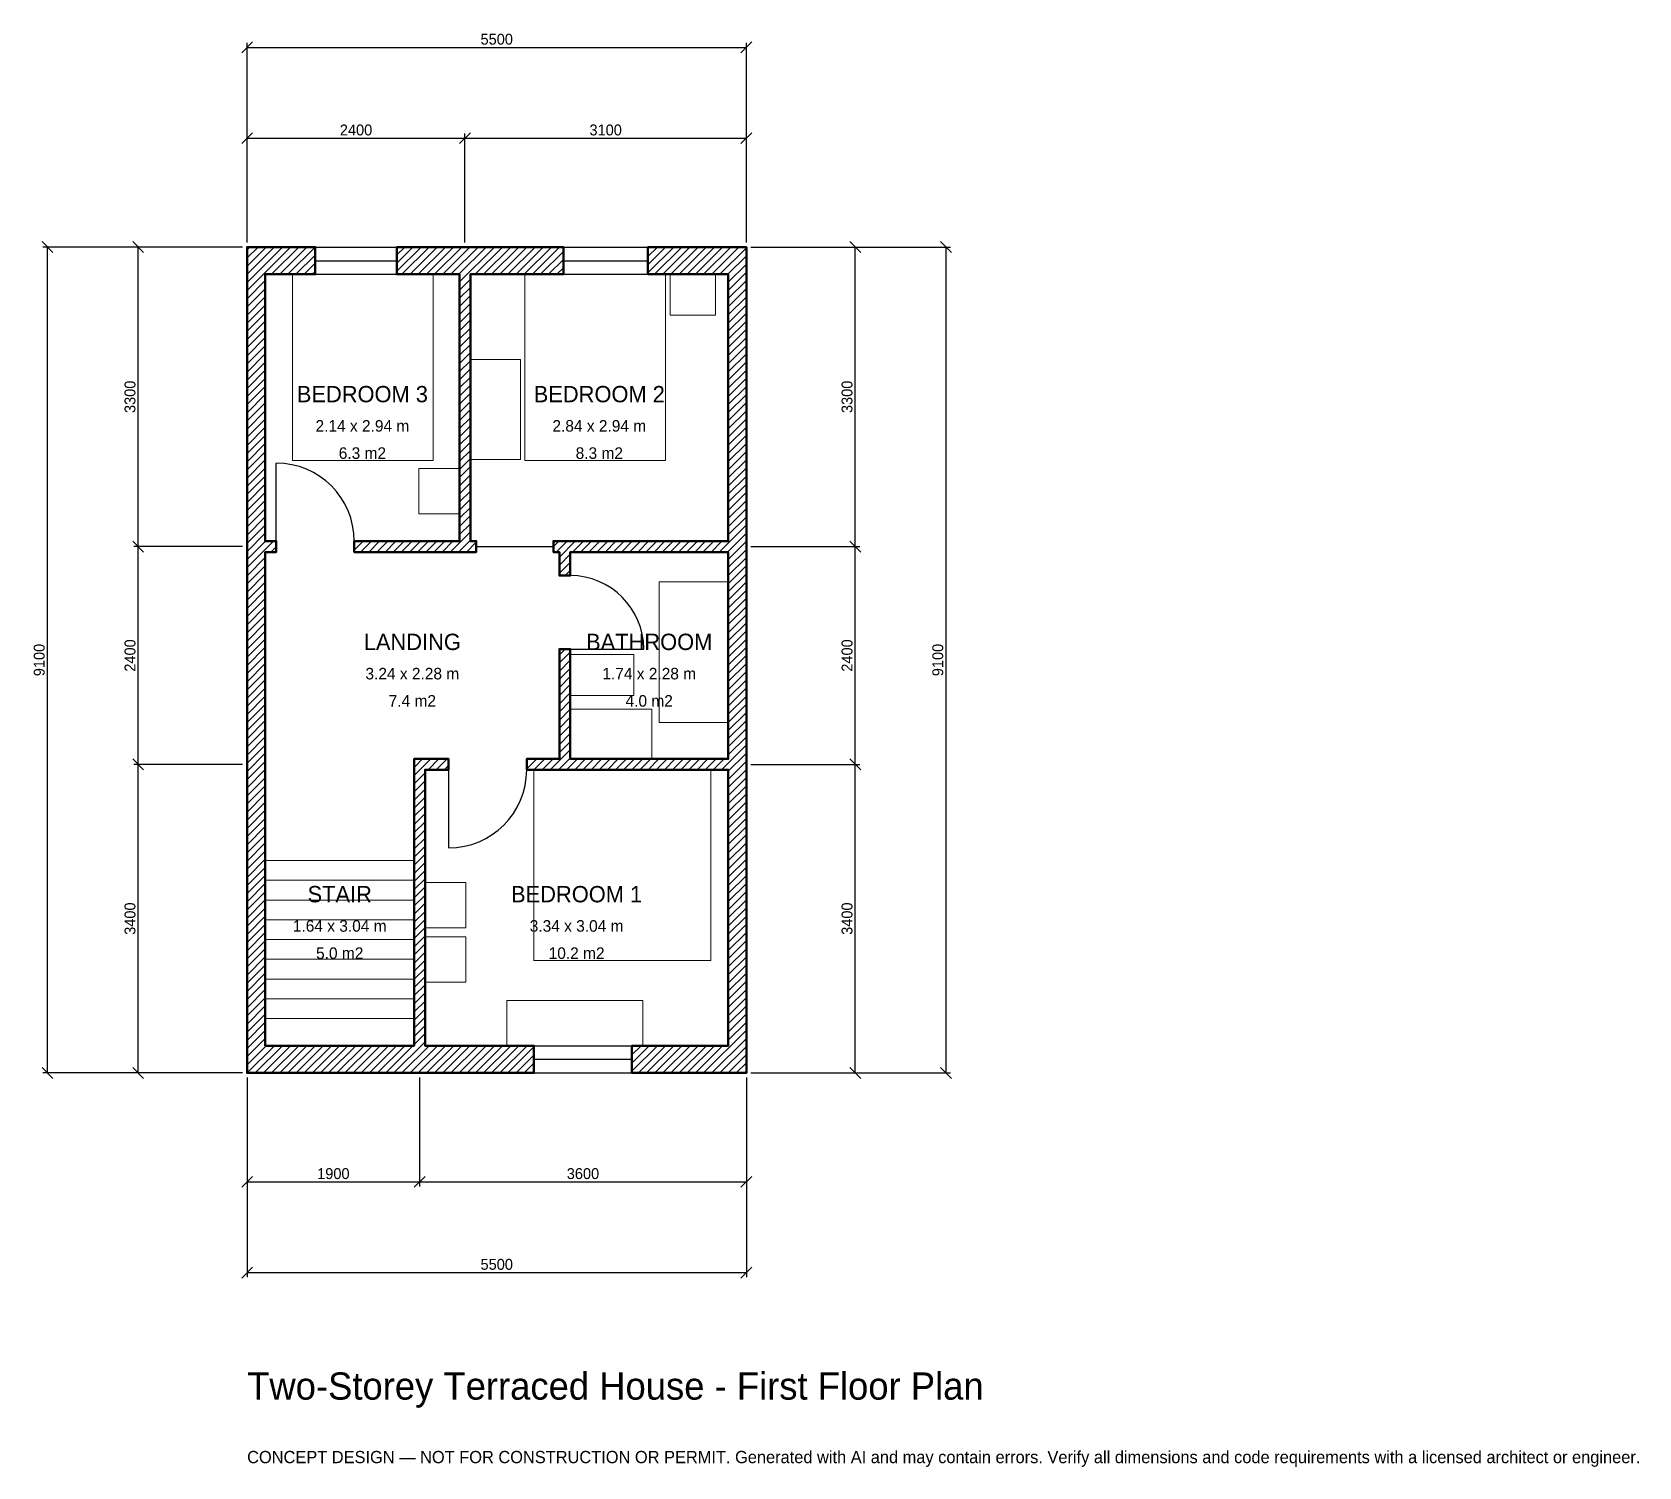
# Model space of a CAD drawing. Header units: millimetres. Extents: x -2369 to 15333, y -4341 to 11469.
import ezdxf
from ezdxf.enums import TextEntityAlignment as Align

# ---------------------------------------------------------------- set-up
doc = ezdxf.new("R2010")
doc.units = ezdxf.units.MM
for name, color, linetype, lineweight in [('A-ANNO-DIMS', 1, 'Continuous', 13), ('A-ANNO-TEXT', 7, 'Continuous', 18), ('A-AREA-IDEN', 7, 'Continuous', 18), ('A-DOOR', 2, 'Continuous', 25), ('A-FLOR-FIXT', 9, 'Continuous', 13), ('A-FLOR-STRS', 3, 'Continuous', 18), ('A-FURN', 9, 'Continuous', 13), ('A-GLAZ', 4, 'Continuous', 25), ('A-WALL', 7, 'Continuous', 50), ('A-WALL-PATT', 8, 'Continuous', 13)]:
    doc.layers.add(name, color=color, linetype=linetype, lineweight=lineweight)
doc.dimstyles.new('PLAN', dxfattribs={"dimtxt": 120, "dimasz": 80, "dimexe": 50, "dimexo": 50, "dimgap": 30, "dimtad": 1, "dimdec": 0, "dimtsz": 60, "dimcen": 2.5, "dimclrd": 1, "dimclre": 1, "dimazin": 3, "dimtfac": 1, "dimtmove": 0, "dimatfit": 3})

msp = doc.modelspace()

# ---------------------------------------------------------------- hatches: boundary and pattern name
at = {"layer": 'A-WALL-PATT'}
h = msp.add_hatch(dxfattribs=at)
h.set_pattern_fill('ANSI31', color=8, scale=20)
h.paths.add_polyline_path([(1750, 0), (200, 0), (200, -0.001), (0, -0.001), (0, 0), (-0.001, 0), (-0.001, 0), (-0.001, 300), (0, 300), (0, 3300), (0, 3500), (0, 5700), (0, 5740), (-0.001, 5740), (-0.001, 5860), (0, 5860), (0, 5900), (0, 8800), (-0.001, 8800), (-0.001, 9100), (0, 9100), (0, 9100.001), (200, 9100.001), (200, 9100), (750, 9100), (750, 8800), (200, 8800), (200, 5900), (200, 5860), (320, 5860), (320, 5740), (200, 5740), (200, 5700), (200, 3500), (200, 3300), (200, 300), (1750, 300), (1840, 300), (1840, 3340), (1840, 3460), (1960, 3460), (2220, 3460), (2220, 3340), (1960, 3340), (1960, 300), (2050, 300), (3160, 300), (3160, 0), (2050, 0), (1960, 0), (1960, -0.001), (1840, -0.001), (1840, 0), (1750, 0)])
h.paths.add_polyline_path([(2250, 9100), (2340, 9100), (2340, 9100.001), (2460, 9100.001), (2460, 9100), (2550, 9100), (3485, 9100), (3485, 8800), (2550, 8800), (2460, 8800), (2460, 5860), (2525, 5860), (2525, 5740), (2460, 5740), (2340, 5740), (1180, 5740), (1180, 5860), (2340, 5860), (2340, 8800), (2250, 8800), (1650, 8800), (1650, 9100), (2250, 9100)])
h.paths.add_polyline_path([(5300, 9100), (5300, 9100.001), (5500, 9100.001), (5500, 9100), (5500.001, 9100), (5500.001, 8800), (5500, 8800), (5500, 5900), (5500, 5860), (5500.001, 5860), (5500.001, 5740), (5500, 5740), (5500, 5700), (5500, 3500), (5500, 3460), (5500.001, 3460), (5500.001, 3340), (5500, 3340), (5500, 3300), (5500, 300), (5500.001, 300), (5500.001, 0), (5500.001, 0), (5500, 0), (5500, -0.001), (5300, -0.001), (5300, 0), (4240, 0), (4240, 300), (5300, 300), (5300, 3300), (5300, 3340), (3560, 3340), (3440, 3340), (3080, 3340), (3080, 3460), (3440, 3460), (3440, 4670), (3560, 4670), (3560, 3460), (5300, 3460), (5300, 3500), (5300, 5700), (5300, 5740), (3560, 5740), (3560, 5480), (3440, 5480), (3440, 5740), (3375, 5740), (3375, 5860), (3440, 5860), (3560, 5860), (5300, 5860), (5300, 5900), (5300, 8800), (4415, 8800), (4415, 9100), (5300, 9100)])

# ---------------------------------------------------------------- linework, layer by layer
at = {"layer": 'A-DOOR'}
for p, q in [((320, 5860), (320, 6720)), ((2525, 5800), (3375, 5800)), ((3560, 4670), (4370, 4670)), ((2220, 3340), (2220, 2480))]:
    msp.add_line(p, q, dxfattribs=at)
for centre, radius, start, end in [((320, 5860), 860, 0, 90), ((3560, 4670), 810, 0, 90), ((2220, 3340), 860, 270, 360)]:
    msp.add_arc(centre, radius, start, end, dxfattribs=at)
at = {"layer": 'A-FLOR-FIXT'}
for points in [[(4540, 3860), (5300, 3860), (5300, 5410), (4540, 5410)], [(3560, 4160), (4260, 4160), (4260, 4610), (3560, 4610)], [(3560, 3460), (4460, 3460), (4460, 4010), (3560, 4010)]]:
    msp.add_lwpolyline(points, close=True, dxfattribs=at)
at = {"layer": 'A-FLOR-STRS'}
for p, q in [((200, 2340), (1840, 2340)), ((200, 2122.5), (1840, 2122.5)), ((200, 1905), (1840, 1905)), ((200, 1687.5), (1840, 1687.5)), ((200, 1470), (1840, 1470)), ((200, 1252.5), (1840, 1252.5)), ((200, 1035), (1840, 1035)), ((200, 817.5), (1840, 817.5)), ((200, 600), (1840, 600))]:
    msp.add_line(p, q, dxfattribs=at)
at = {"layer": 'A-FURN'}
for points in [[(500, 6750), (2050, 6750), (2050, 8800), (500, 8800)], [(3060, 6750), (4610, 6750), (4610, 8800), (3060, 8800)], [(4660, 8350), (5160, 8350), (5160, 8800), (4660, 8800)], [(2460, 6760), (3010, 6760), (3010, 7860), (2460, 7860)], [(1890, 6160), (2340, 6160), (2340, 6660), (1890, 6660)], [(3160, 1240), (5110, 1240), (5110, 3340), (3160, 3340)], [(1960, 1600), (2410, 1600), (2410, 2100), (1960, 2100)], [(1960, 1000), (2410, 1000), (2410, 1500), (1960, 1500)], [(2860, 300), (4360, 300), (4360, 800), (2860, 800)]]:
    msp.add_lwpolyline(points, close=True, dxfattribs=at)
at = {"layer": 'A-GLAZ'}
for p, q in [((750, 9100), (1650, 9100)), ((3485, 9100), (4415, 9100)), ((750, 8950), (1650, 8950)), ((3485, 8950), (4415, 8950)), ((750, 8800), (1650, 8800)), ((3485, 8800), (4415, 8800)), ((3160, 300), (4240, 300)), ((3160, 150), (4240, 150)), ((3160, 0), (4240, 0))]:
    msp.add_line(p, q, dxfattribs=at)
at = {"layer": 'A-WALL'}
for points in [[(1750, 0), (200, 0), (200, -0.001), (0, -0.001), (0, 0), (-0.001, 0), (-0.001, 0), (-0.001, 300), (0, 300), (0, 3300), (0, 3500), (0, 5700), (0, 5740), (-0.001, 5740), (-0.001, 5860), (0, 5860), (0, 5900), (0, 8800), (-0.001, 8800), (-0.001, 9100), (0, 9100), (0, 9100.001), (200, 9100.001), (200, 9100), (750, 9100), (750, 8800), (200, 8800), (200, 5900), (200, 5860), (320, 5860), (320, 5740), (200, 5740), (200, 5700), (200, 3500), (200, 3300), (200, 300), (1750, 300), (1840, 300), (1840, 3340), (1840, 3460), (1960, 3460), (2220, 3460), (2220, 3340), (1960, 3340), (1960, 300), (2050, 300), (3160, 300), (3160, 0), (2050, 0), (1960, 0), (1960, -0.001), (1840, -0.001), (1840, 0), (1750, 0)], [(2250, 9100), (2340, 9100), (2340, 9100.001), (2460, 9100.001), (2460, 9100), (2550, 9100), (3485, 9100), (3485, 8800), (2550, 8800), (2460, 8800), (2460, 5860), (2525, 5860), (2525, 5740), (2460, 5740), (2340, 5740), (1180, 5740), (1180, 5860), (2340, 5860), (2340, 8800), (2250, 8800), (1650, 8800), (1650, 9100), (2250, 9100)], [(5300, 9100), (5300, 9100.001), (5500, 9100.001), (5500, 9100), (5500.001, 9100), (5500.001, 8800), (5500, 8800), (5500, 5900), (5500, 5860), (5500.001, 5860), (5500.001, 5740), (5500, 5740), (5500, 5700), (5500, 3500), (5500, 3460), (5500.001, 3460), (5500.001, 3340), (5500, 3340), (5500, 3300), (5500, 300), (5500.001, 300), (5500.001, 0), (5500.001, 0), (5500, 0), (5500, -0.001), (5300, -0.001), (5300, 0), (4240, 0), (4240, 300), (5300, 300), (5300, 3300), (5300, 3340), (3560, 3340), (3440, 3340), (3080, 3340), (3080, 3460), (3440, 3460), (3440, 4670), (3560, 4670), (3560, 3460), (5300, 3460), (5300, 3500), (5300, 5700), (5300, 5740), (3560, 5740), (3560, 5480), (3440, 5480), (3440, 5740), (3375, 5740), (3375, 5860), (3440, 5860), (3560, 5860), (5300, 5860), (5300, 5900), (5300, 8800), (4415, 8800), (4415, 9100), (5300, 9100)]]:
    msp.add_lwpolyline(points, close=True, dxfattribs=at)

# ---------------------------------------------------------------- texts
at = {"layer": 'A-ANNO-TEXT'}
for s, height, p in [('Two-Storey Terraced House - First Floor Plan', 300, (0, -3600)), ('CONCEPT DESIGN — NOT FOR CONSTRUCTION OR PERMIT. Generated with AI and may contain errors. Verify all dimensions and code requirements with a licensed architect or engineer.', 135, (0, -4300))]:
    msp.add_text(s, height=height, dxfattribs=at).set_placement(p)
at = {"layer": 'A-AREA-IDEN'}
for s, height, p in [('BEDROOM 3', 180, (1270, 7480)), ('BEDROOM 2', 180, (3880, 7480)), ('2.14 x 2.94 m', 127.5, (1270, 7130)), ('2.84 x 2.94 m', 127.5, (3880, 7130)), ('6.3 m2', 127.5, (1270, 6830)), ('8.3 m2', 127.5, (3880, 6830)), ('LANDING', 180, (1820, 4750)), ('BATHROOM', 180, (4430, 4750)), ('3.24 x 2.28 m', 127.5, (1820, 4400)), ('1.74 x 2.28 m', 127.5, (4430, 4400)), ('7.4 m2', 127.5, (1820, 4100)), ('4.0 m2', 127.5, (4430, 4100)), ('STAIR', 180, (1020, 1970)), ('BEDROOM 1', 180, (3630, 1970)), ('1.64 x 3.04 m', 127.5, (1020, 1620)), ('3.34 x 3.04 m', 127.5, (3630, 1620)), ('5.0 m2', 127.5, (1020, 1320)), ('10.2 m2', 127.5, (3630, 1320))]:
    msp.add_text(s, height=height, dxfattribs=at).set_placement(p, align=Align.MIDDLE_CENTER)

# ---------------------------------------------------------------- dimensions: what is measured, and where the dimension line sits
at = {"layer": 'A-ANNO-DIMS'}
for base, p1, p2, text in [((0, 11300), (0, 9100), (5500, 9100), '5500'), ((0, 10300), (0, 9100), (2400, 9100), '2400'), ((2400, 10300), (2400, 9100), (5500, 9100), '3100'), ((0, -1200), (0, 0), (1900, 0), '1900'), ((0, -2200), (0, 0), (5500, 0), '5500'), ((1900, -1200), (1900, 0), (5500, 0), '3600')]:
    msp.add_linear_dim(base=base, p1=p1, p2=p2, text=text, dimstyle='PLAN', dxfattribs=at).render()
for base, p1, p2, text in [((-2200, 0), (0, 0), (0, 9100), '9100'), ((-1200, 5800), (0, 5800), (0, 9100), '3300'), ((6700, 5800), (5500, 5800), (5500, 9100), '3300'), ((7700, 0), (5500, 0), (5500, 9100), '9100'), ((-1200, 3400), (0, 3400), (0, 5800), '2400'), ((6700, 3400), (5500, 3400), (5500, 5800), '2400'), ((-1200, 0), (0, 0), (0, 3400), '3400'), ((6700, 0), (5500, 0), (5500, 3400), '3400')]:
    msp.add_linear_dim(base=base, p1=p1, p2=p2, angle=90, text=text, dimstyle='PLAN', dxfattribs=at).render()

doc.saveas('drawing.dxf')
